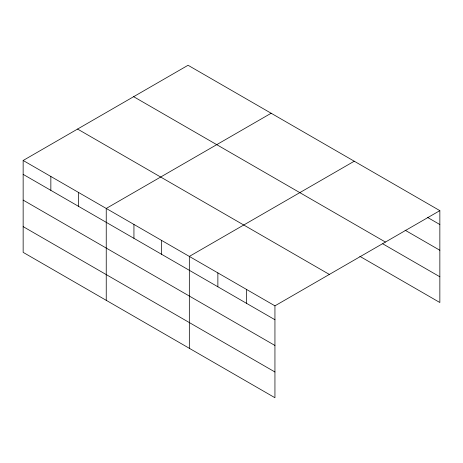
<?xml version="1.0" encoding="UTF-8"?>
<svg xmlns="http://www.w3.org/2000/svg" width="463" height="463" viewBox="0 0 463 463"><rect width="100%" height="100%" fill="white"/><g stroke="black" fill="none" stroke-linecap="round" stroke-linejoin="round"><path stroke-width="0.69" d="M274.941 345.473L274.941 305.846L23.15 160.482L23.15 252.358L274.941 397.729L274.941 345.473L23.15 200.103M359.826 256.317L439.85 302.518L439.85 210.642L188.059 65.271L23.15 160.482M271.15 113.244L106.241 208.448L106.241 300.331M354.241 161.217L189.332 256.421L189.332 348.303M274.941 305.846L439.85 210.642M427.442 217.361L439.85 224.526M405.108 230.209L439.85 250.263M133.639 96.686L385.43 242.056M382.779 243.833L439.85 276.781M77.57 129.061L329.361 274.432M23.15 174.366L274.941 319.736M23.15 226.621L274.941 371.992M246.403 289.375L246.403 303.259M217.87 272.898L217.87 286.782M161.633 240.43L161.633 254.32M133.94 224.439L133.94 238.329M78.542 192.458L78.542 206.348M50.849 176.472L50.849 190.357"/></g></svg>
